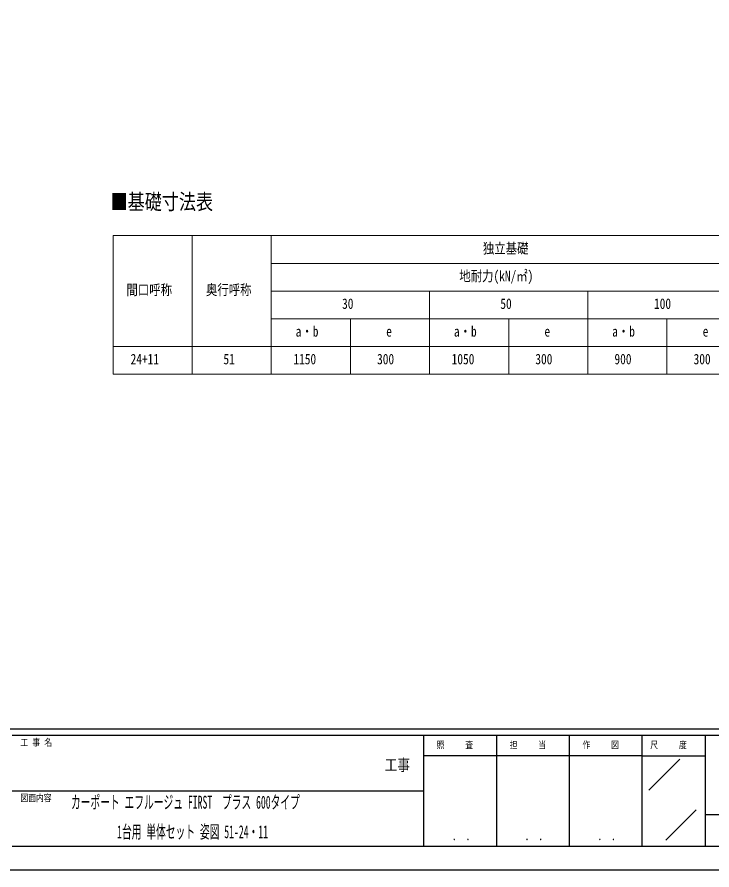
# Model space of a CAD drawing. Units: millimetres, scale not verified. Extents: x -16820 to 16820, y -11880 to 11880.
# Drawn here: x 43 to 8825, y -11880 to -1103 of the extents above; entities that cross this region are included whole.
import ezdxf
from ezdxf.enums import TextEntityAlignment as Align

# ---------------------------------------------------------------- set-up
doc = ezdxf.new("R2010")
doc.units = ezdxf.units.MM
doc.header["$LTSCALE"] = 60
doc.layers.add('0-1_TABLE1', color=7, linetype='Continuous', lineweight=18)
doc.layers.add('0-2_USER1', color=3, linetype='Continuous')
doc.layers.add('0-7_YKK_ZWAK', color=7, linetype='Continuous')
doc.styles.add('ＭＳ ゴシック', font='')
doc.styles.get('ＭＳ ゴシック').set_extended_font_data('MS Gothic')

msp = doc.modelspace()

# ---------------------------------------------------------------- linework, layer by layer
at = {"layer": '0-1_TABLE1'}
for p, q in [((1256.08, -3865.02), (15256.08, -3865.02)), ((1256.08, -3865.02), (1256.08, -5615.02)), ((2256.08, -3865.02), (2256.08, -5615.02)), ((3256.08, -3865.02), (3256.08, -5615.02)), ((3256.08, -4215.02), (15256.08, -4215.02)), ((3256.08, -4565.02), (15256.08, -4565.02)), ((5256.08, -4565.02), (5256.08, -5615.02)), ((7256.08, -4565.02), (7256.08, -5615.02)), ((3256.08, -4915.02), (15256.08, -4915.02)), ((4256.08, -4915.02), (4256.08, -5615.02)), ((6256.08, -4915.02), (6256.08, -5615.02)), ((8256.08, -4915.02), (8256.08, -5615.02)), ((1256.08, -5265.02), (15256.08, -5265.02)), ((1256.08, -5615.02), (15256.08, -5615.02))]:
    msp.add_line(p, q, dxfattribs=at)
at = {"layer": '0-7_YKK_ZWAK'}
for p, q in [((15580.08, -10100), (-15619.92, -10100)), ((5180.08, -10180), (-19.92, -10180)), ((6100.08, -10180), (6100.08, -11580)), ((7020.08, -10180), (7020.08, -11580)), ((7940.08, -10180), (7940.08, -11580)), ((8740.08, -10180), (7940.08, -10180)), ((12870.08, -10180), (8740.08, -10180)), ((8740.08, -10180), (8740.08, -11580)), ((7940.08, -10440), (5180.08, -10440)), ((7940.08, -10440), (8740.08, -10440)), ((8028.42, -10873.16), (8420.15, -10481.43)), ((-19.92, -10880), (5180.08, -10880)), ((8242.69, -11503.95), (8627.57, -11119.07)), ((8740.08, -11180), (12870.08, -11180)), ((-19.92, -11580), (5180.08, -11580)), ((5180.08, -11580), (7940.08, -11580)), ((7940.08, -11580), (8740.08, -11580)), ((8740.08, -11580), (12870.08, -11580))]:
    msp.add_line(p, q, dxfattribs=at)
msp.add_lwpolyline([(-16820, -11880), (16820, -11880), (16820, 11880), (-16820, 11880)], close=True, dxfattribs=at)
msp.add_lwpolyline([(7940.08, -10180), (5180.08, -10180), (5180.08, -11580)], dxfattribs=at)

# ---------------------------------------------------------------- texts
at = {"layer": '0-1_TABLE1', "style": 'ＭＳ ゴシック', "width": 0.8}
for s, p in [('独立基礎', (5929.68, -4130.02)), ('地耐力(kN/㎡)', (5632.08, -4480.02)), ('間口呼称', (1424.88, -4655.02)), ('奥行呼称', (2429.68, -4655.02)), ('30', (4150.48, -4830.02)), ('50', (6150.48, -4830.02)), ('100', (8092.88, -4830.02)), ('a・b', (3564.08, -5180.02)), ('e', (4708.08, -5180.02)), ('a・b', (5564.08, -5180.02)), ('e', (6708.08, -5180.02)), ('a・b', (7564.08, -5180.02)), ('e', (8708.08, -5180.02)), ('24+11', (1477.68, -5530.02)), ('51', (2650.48, -5530.02)), ('1150', (3535.28, -5530.02)), ('300', (4592.88, -5530.02)), ('1050', (5535.28, -5530.02)), ('300', (6592.88, -5530.02)), ('900', (7592.88, -5530.02)), ('300', (8592.88, -5530.02))]:
    msp.add_text(s, height=132, dxfattribs=at).set_placement(p, align=Align.BOTTOM_LEFT)
at = {"layer": '0-2_USER1', "style": 'ＭＳ ゴシック'}
for s, height, width, p in [('■基礎寸法表', 197.9, 0.8, (1224.2, -3594)), ('カーポート エフルージュ FIRST\u3000プラス 600タイプ', 164.2, 0.55, (723.87, -11155.33)), ('1台用 単体セット 姿図 51-24・11', 164.2, 0.55, (1307.01, -11528.67))]:
    msp.add_text(s, height=height, dxfattribs=dict(at, width=width)).set_placement(p, align=Align.BOTTOM_LEFT)
at = {"layer": '0-7_YKK_ZWAK', "style": 'ＭＳ ゴシック', "width": 0.8}
for s, height, p in [('工 事 名', 87.98, (85.08, -10340)), ('照     査', 87.98, (5345.68, -10370)), ('担     当', 87.98, (6268.88, -10370)), ('作     図', 87.98, (7188.88, -10370)), ('尺     度', 87.98, (8045.68, -10370)), ('工事', 146.6, (4689.33, -10669.86)), ('図面内容', 87.98, (85.08, -11040)), ('． ．', 103.7, (5540, -11537.41)), ('． ．', 103.7, (6460, -11537.41)), ('． ．', 103.7, (7380, -11537.41))]:
    msp.add_text(s, height=height, dxfattribs=at).set_placement(p, align=Align.BOTTOM_LEFT)

doc.saveas('drawing.dxf')
